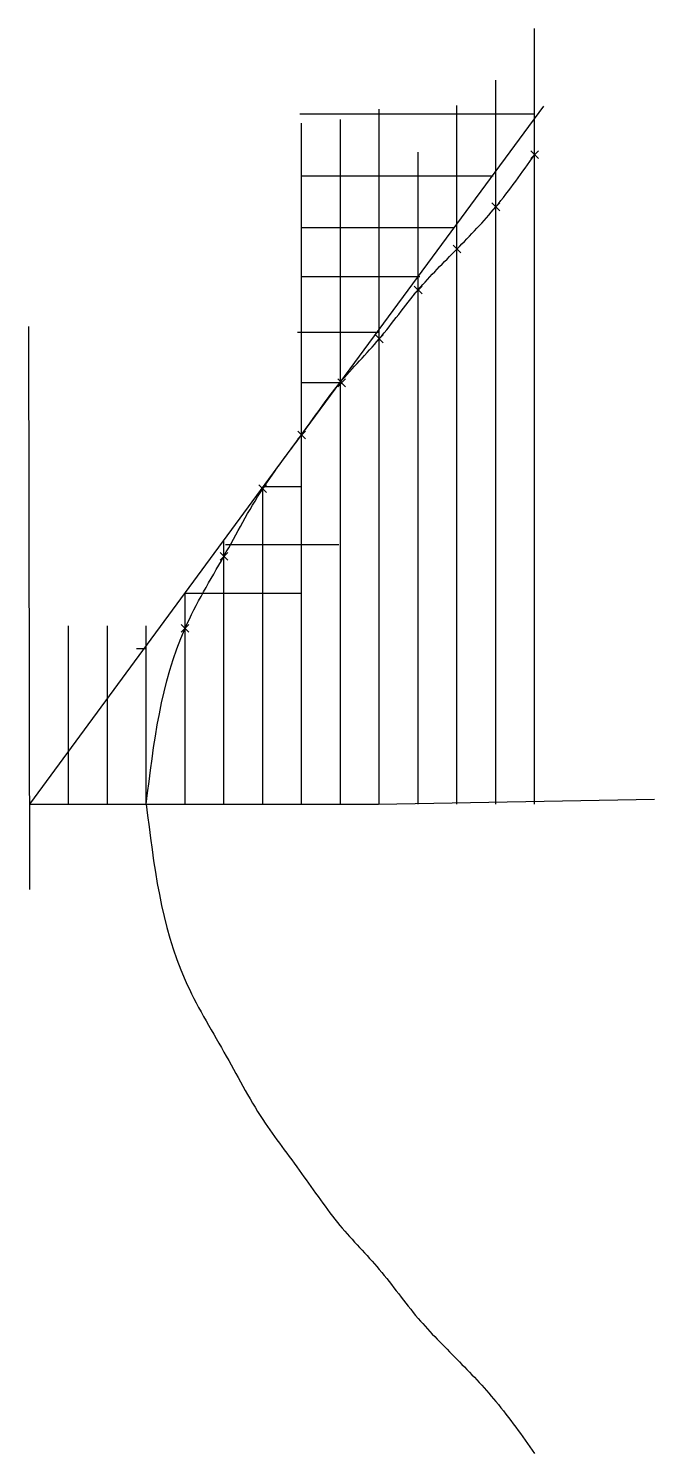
# Model space of a CAD drawing. Header units: millimetres. Extents: x 13 to 174, y -161 to 205.
import ezdxf

# ---------------------------------------------------------------- set-up
doc = ezdxf.new("R2010")
doc.units = ezdxf.units.MM
doc.header["$MEASUREMENT"] = 0
doc.header["$PDMODE"] = 3
doc.header["$PDSIZE"] = -3

msp = doc.modelspace()

# ---------------------------------------------------------------- linework, layer by layer
for p, q in [((143.21, 5.77), (143.21, 205.49)), ((133.21, 5.77), (133.21, 192.18)), ((78.15, 93.98), (145.55, 185.52)), ((103.21, 5.77), (103.21, 184.68)), ((123.21, 5.77), (123.21, 185.65)), ((143.22, 183.41), (82.78, 183.41)), ((93.21, 5.77), (93.21, 182.08)), ((113.21, 5.77), (113.21, 173.64)), ((132.5, 167.51), (83.1, 167.51)), ((122.42, 154.19), (83.1, 154.19)), ((113.65, 141.53), (83.1, 141.53)), ((12.9, 128.79), (13.19, -16.24)), ((102.93, 127.24), (82.13, 127.24)), ((93.5, 114.26), (83.1, 114.26)), ((13.21, 5.77), (78.15, 93.98)), ((73.21, 5.77), (73.21, 87.26)), ((73.35, 87.6), (83.1, 87.6)), ((63.21, 5.77), (63.21, 73.68)), ((63.6, 72.66), (92.84, 72.66)), ((53.21, 5.77), (53.21, 60.1)), ((53.21, 60.1), (83.21, 60.1)), ((23.21, 5.77), (23.21, 51.69)), ((33.21, 5.77), (33.21, 51.69)), ((43.21, 5.77), (43.21, 51.69)), ((43.21, 45.77), (40.66, 45.77)), ((43.21, 45.77), (43.21, 45.77)), ((13.21, 5.77), (49.55, 5.77)), ((13.21, 5.77), (83.21, 5.77)), ((49.55, 5.77), (102.99, 5.77)), ((102.99, 5.77), (174.07, 7.03))]:
    msp.add_line(p, q)
at = {"color": 2, "true_color": 0xf1eb1f}
msp.add_line((83.21, 5.77), (83.21, 181.11), dxfattribs=at)
at = {"color": 4}
msp.add_line((43.21, 5.77), (43.21, 45.77), dxfattribs=at)
for points in [[(43.21, 5.77), (53.21, 51.06), (63.21, 69.6), (73.21, 86.98), (83.21, 100.85), (93.08, 114.26), (103.21, 125.59), (113.21, 138.17), (123.21, 148.7), (133.21, 159.58), (143.21, 172.98)], [(43.21, 5.77), (53.21, -39.53), (63.21, -58.06), (73.21, -75.45), (83.21, -89.31), (93.08, -102.72), (103.21, -114.05), (113.21, -126.64), (123.21, -137.16), (133.21, -148.05), (143.21, -161.44)]]:
    msp.add_spline(points, degree=3)
for p in [(143.21, 172.98), (133.21, 159.58), (123.21, 148.7), (113.21, 138.17), (103.21, 125.59), (93.5, 114.26), (83.21, 100.85), (73.21, 86.98), (63.21, 69.6), (53.21, 51.06)]:
    msp.add_point(p)

doc.saveas('drawing.dxf')
